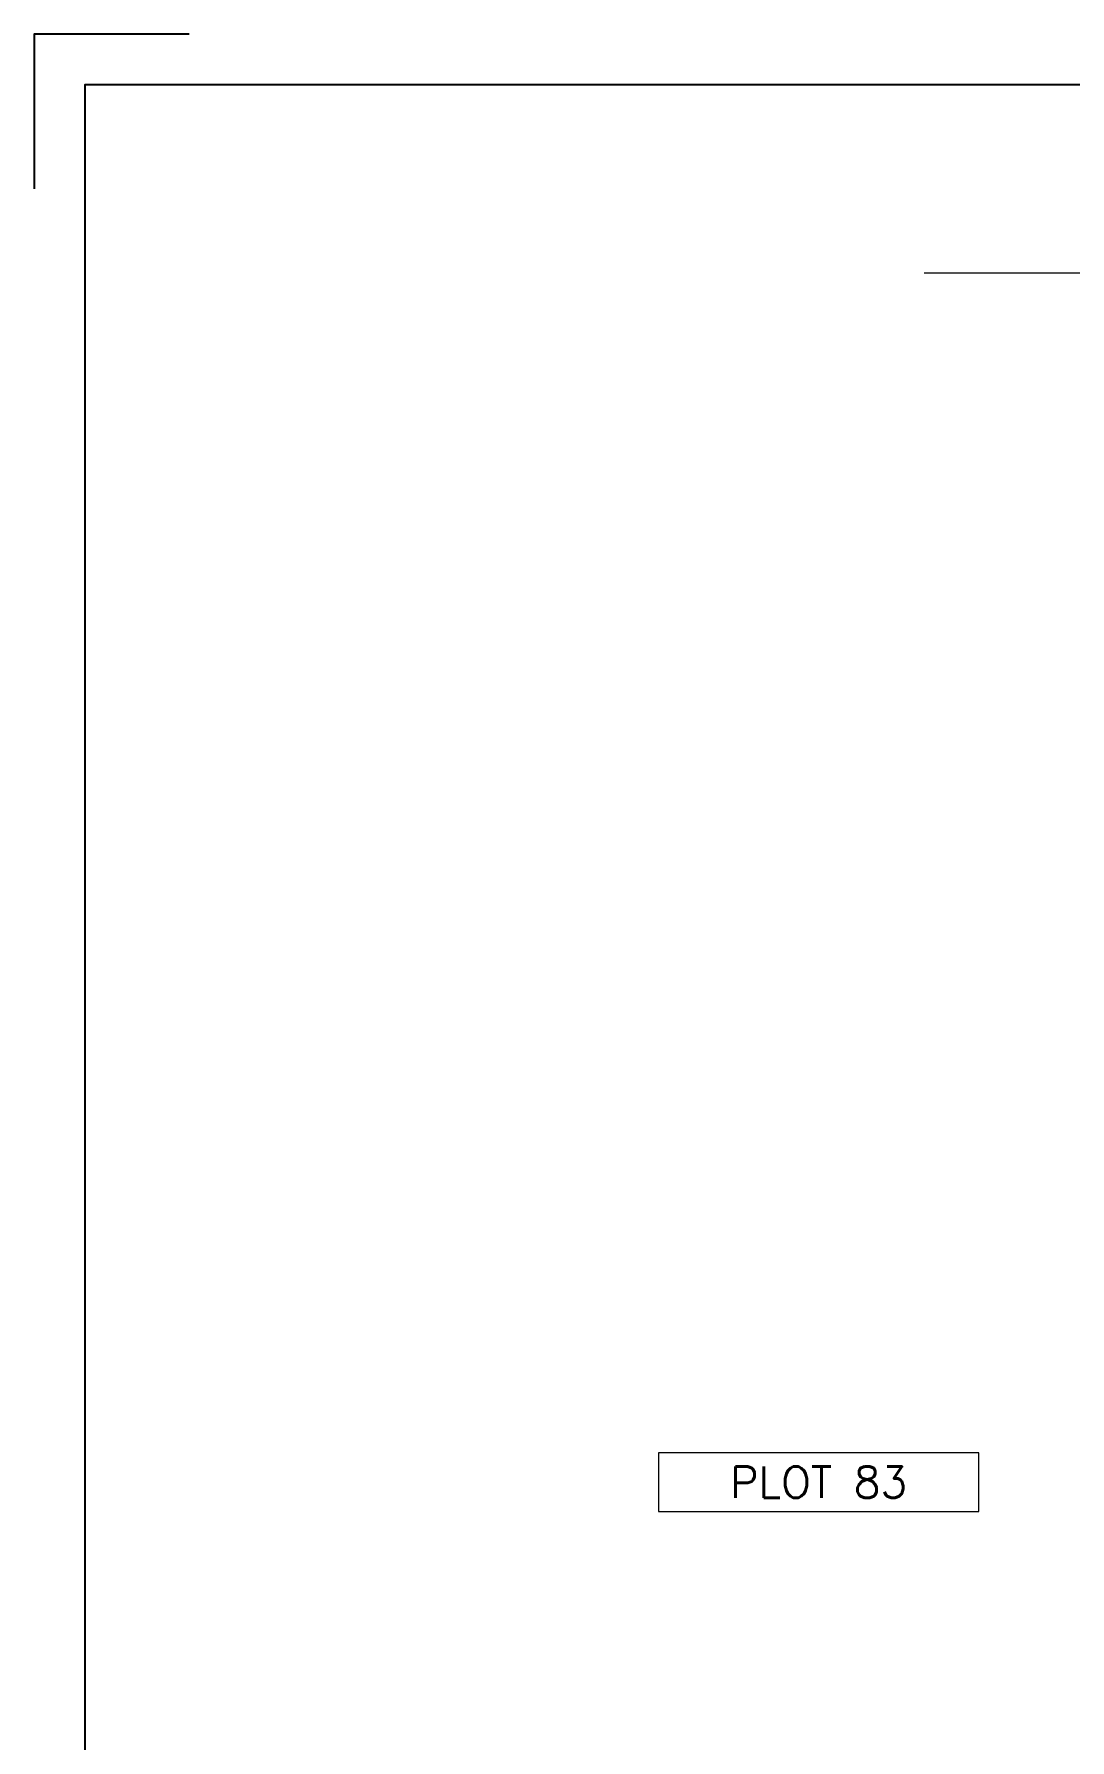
# Model space of a CAD drawing. Header units: millimetres. Extents: x -11627 to -10952, y 10244 to 10588.
# Drawn here: x -11627.37 to -11609.16, y 10468.62 to 10498.6 of the extents above; entities that cross this region are included whole.
import ezdxf
from ezdxf.enums import TextEntityAlignment as Align

# ---------------------------------------------------------------- set-up
doc = ezdxf.new("R2010")
doc.units = ezdxf.units.MM
for name, color, linetype, lineweight in [('A-TEXT', 3, 'Continuous', 13), ('BORDER A1', 7, 'Continuous', 100), ('DIM IN', 191, 'Continuous', 5), ('Title Block', 7, 'Continuous', 0)]:
    doc.layers.add(name, color=color, linetype=linetype, lineweight=lineweight)
doc.styles.add('SIMPLEX', font='romans.shx', dxfattribs={"width": 0.75})

# ---------------------------------------------------------------- blocks, each defined once
blk = doc.blocks.new('ADM FRAME-A2')
at = {"layer": 'BORDER A1', "lineweight": 25}
blk.add_lwpolyline([(-57.297, 41.545), (-59.13, 41.545), (-59.13, 39.712)], dxfattribs=at)
blk.add_lwpolyline([(-58.529, 2.457), (-11.557, 2.457), (-11.557, 40.943), (-58.529, 40.943)], close=True, dxfattribs=at)

msp = doc.modelspace()

# ---------------------------------------------------------------- linework, layer by layer
at = {"layer": 'A-TEXT', "linetype": 'ByBlock'}
msp.add_lwpolyline([(-11610.764, 10473.662), (-11616.393, 10473.662), (-11616.393, 10472.635), (-11610.764, 10472.635)], close=True, dxfattribs=at)
at = {"layer": 'DIM IN'}
msp.add_line((-11605.772, 10494.399), (-11611.726, 10494.399), dxfattribs=at)

# ---------------------------------------------------------------- block references
at = {"layer": 'Title Block', "xscale": 1.485590213708992, "yscale": 1.485590213708992, "zscale": 1.485590213708992}
msp.add_blockref('ADM FRAME-A2', (-11539.528, 10436.884), dxfattribs=at)

# ---------------------------------------------------------------- texts
at = {"layer": 'A-TEXT', "style": 'SIMPLEX'}
msp.add_text('PLOT 83', height=0.5502, dxfattribs=at).set_placement((-11613.578, 10473.148), align=Align.MIDDLE_CENTER)

doc.saveas('drawing.dxf')
